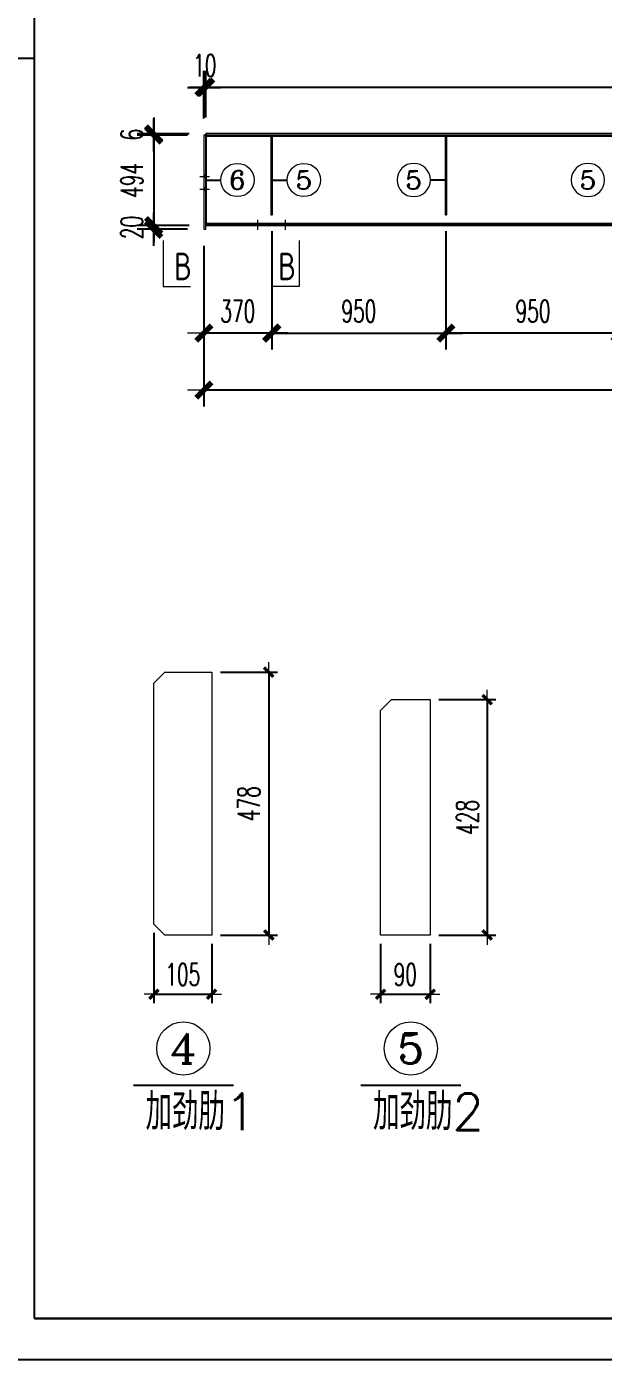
# Model space of a CAD drawing. Header units: inches. Extents: x 129725932 to 129894734, y 55771230 to 55809283.
# Drawn here: x 129876483 to 129879628, y 55796030 to 55803298 of the extents above; entities that cross this region are included whole.
import ezdxf
from ezdxf.enums import TextEntityAlignment as Align

# ---------------------------------------------------------------- set-up
doc = ezdxf.new("R2010")
doc.units = ezdxf.units.IN
doc.header["$MEASUREMENT"] = 0
doc.linetypes.add('CENTER', pattern=[50.8, 31.75, -6.35, 6.35, -6.35])
for name, color, linetype, lineweight in [('Bolt', 252, 'Continuous', 9), ('标注', 8, 'Continuous', 9), ('深蓝线', 5, 'Continuous', 9), ('灰线', 253, 'Continuous', 5), ('白线', 7, 'Continuous', 5), ('轴线层', 1, 'CENTER', 15), ('钢架', 7, 'Continuous', 25)]:
    doc.layers.add(name, color=color, linetype=linetype, lineweight=lineweight)
for name, color, linetype in [('DIM', 3, 'Continuous'), ('TK', 140, 'Continuous'), ('尺寸标注', 8, 'Continuous'), ('钢梁', 3, 'Continuous')]:
    doc.layers.add(name, color=color, linetype=linetype)
doc.styles.add('ARIAL', font='swisscl.ttf', dxfattribs={"width": 0.7})
doc.styles.add('COMPLEX', font='COMPLEX')
doc.styles.add('DIM_FONT', font='romans.shx', dxfattribs={"width": 0.618, "bigfont": '1hztxt.shx'})
doc.styles.add('HZXY', font='romand.shx', dxfattribs={"bigfont": 'hzxy.shx'})
doc.styles.get("Standard").update_dxf_attribs({"font": 'txt', "bigfont": 'gbcbig.shx'})
doc.styles.add('标注', font='tssdeng.shx', dxfattribs={"width": 0.6, "bigfont": 'tssdchn.shx'})
doc.dimstyles.new('WGH(1)', dxfattribs={"dimscale": 1.2, "dimtxt": 100, "dimasz": 0.5, "dimexe": 75, "dimexo": 75, "dimgap": 50, "dimtad": 1, "dimdec": 0, "dimzin": 0, "dimdsep": 46, "dimtxsty": 'DIM_FONT', "dimblk1": '_DIMX', "dimblk2": '_DIMX', "dimsah": 1, "dimcen": 0.09, "dimclrd": 3, "dimclre": 3, "dimclrt": 7, "dimadec": 0, "dimazin": 0, "dimtfac": 1, "dimtdec": 0, "dimtix": 1, "dimtmove": 2, "dimatfit": 3, "dimldrblk": '_DIMX', "dimfxl": 0, "dimtolj": 1, "dimtzin": 0, "dimarcsym": 0})
doc.dimstyles.new('WGH(3)', dxfattribs={"dimscale": 1.2, "dimtxt": 100, "dimasz": 0.3, "dimexe": 40, "dimexo": 40, "dimgap": 40, "dimtad": 1, "dimdec": 0, "dimlfac": 0.333333, "dimzin": 0, "dimdsep": 46, "dimtxsty": 'DIM_FONT', "dimblk1": '_DIMX', "dimblk2": '_DIMX', "dimsah": 1, "dimcen": 0.09, "dimclrd": 3, "dimclre": 3, "dimclrt": 7, "dimadec": 0, "dimazin": 0, "dimtfac": 1, "dimtdec": 0, "dimtix": 1, "dimtmove": 2, "dimatfit": 3, "dimldrblk": '_DIMX', "dimfxl": 0, "dimtolj": 1, "dimtzin": 0, "dimarcsym": 0})

# ---------------------------------------------------------------- blocks, each defined once
blk = doc.blocks.new('TK')
at = {"layer": 'TK', "lineweight": -3}
for p, q in [((6334917, 2858833.1), (6334917, 2870110.2)), ((6334917, 2858833.1), (6334917, 2870110.2)), ((6334917, 2864883.6), (6334425.8, 2864883.6)), ((6350752, 2858833.1), (6334917, 2858833.1)), ((6334917, 2858833.1), (6350752, 2858833.1)), ((6334917, 2858833.1), (6350752, 2858833.1)), ((6350752, 2858833.1), (6334917, 2858833.1)), ((6334425.8, 2858636.6), (6350948.5, 2858636.6)), ((6334425.8, 2858636.6), (6350948.5, 2858636.6))]:
    blk.add_line(p, q, dxfattribs=at)
for tag, height, style, width, p in [('DISCIPLINE', 58.9, 'HZXY', 1, (6349472.7, 2859435.4)), ('PROJECT-NAME', 98.2, 'HZXY', 0.8, (6344531.8, 2859366.2)), ('ITEM-NAME', 98.2, 'HZXY', 0.8, (6346423, 2859369.9)), ('STATUS', 58.9, 'HZXY', 0.8, (6350406.5, 2859350.8)), ('版本号', 58.9, 'HZXY', 1, (6342281.9, 2859251.5)), ('REWORK-DATE', 58.9, 'ARIAL', 1, (6342814.4, 2859259)), ('DRAWING-TITLE', 98.2, 'HZXY', 0.8, (6347969.5, 2859229.5)), ('SCALE', 58.9, 'ARIAL', 1, (6349470.2, 2859271.1)), ('DRAWING-TITLE', 98.2, 'HZXY', 0.8, (6347970.5, 2859098.8)), ('版本号', 58.9, 'HZXY', 1, (6342281.9, 2859078.2)), ('REWORK-DATE', 58.9, 'ARIAL', 1, (6342814.4, 2859087.1)), ('DATE', 58.9, 'ARIAL', 1, (6349468, 2859092.1)), ('DRAWING-TITLE', 98.2, 'HZXY', 0.8, (6347972.1, 2858962.5)), ('PROJECT-NUMBER', 58.9, 'ARIAL', 0.9, (6350395.7, 2859013.3)), ('版本号', 58.9, 'HZXY', 1, (6342281.9, 2858912.2)), ('REWORK-DATE', 58.9, 'ARIAL', 1, (6342814.4, 2858915.2)), ('DRAWING-NUMBER', 58.9, 'ARIAL', 1, (6349470.8, 2858922))]:
    blk.add_attdef(tag, text='', height=height, dxfattribs=dict(at, style=style, width=width)).set_placement(p, align=Align.MIDDLE)
blk = doc.blocks.new('_DIMX')
blk.add_line((-150, 0), (150, 0))
at = {"const_width": 50}
blk.add_lwpolyline([(-70, -70), (70, 70)], dxfattribs=at)
blk = doc.blocks.new('*D747')
at = {"layer": 'Defpoints', "color": 0}
for p in [(129878413.4, 55798343.5), (129878683.4, 55798343.5), (129878683.4, 55798020.5)]:
    blk.add_point(p, dxfattribs=at)
at = {"layer": '标注', "color": 3, "lineweight": -2}
for p, q in [((129878413.4, 55798295.5), (129878413.4, 55797972.5)), ((129878683.4, 55798295.5), (129878683.4, 55797972.5)), ((129878413.8, 55798020.5), (129878683.1, 55798020.5))]:
    blk.add_line(p, q, dxfattribs=at)
at = {"layer": '标注', "color": 3, "lineweight": -2, "xscale": 0.3599999999999997, "yscale": 0.3599999999999997, "zscale": 0.3599999999999997, "rotation": 180}
blk.add_blockref('_DIMX', (129878413.4, 55798020.5), dxfattribs=at)
at = {"layer": '标注', "color": 3, "lineweight": -2, "xscale": 0.3599999999999997, "yscale": 0.3599999999999997, "zscale": 0.3599999999999997}
blk.add_blockref('_DIMX', (129878683.4, 55798020.5), dxfattribs=at)
at = {"layer": '标注', "color": 7, "insert": (129878548.4, 55798128.5), "char_height": 120, "attachment_point": 5, "style": 'DIM_FONT'}
blk.add_mtext('\\A1;90', dxfattribs=at)
blk = doc.blocks.new('*D748')
at = {"layer": 'Defpoints', "color": 0}
for p in [(129878683.4, 55799627.5), (129878683.4, 55798343.5), (129878994.6, 55798343.5)]:
    blk.add_point(p, dxfattribs=at)
at = {"layer": '标注', "color": 3, "lineweight": -2}
for p, q in [((129878731.4, 55799627.5), (129879042.6, 55799627.5)), ((129878994.6, 55799627.1), (129878994.6, 55798343.8)), ((129878731.4, 55798343.5), (129879042.6, 55798343.5))]:
    blk.add_line(p, q, dxfattribs=at)
at = {"layer": '标注', "color": 3, "lineweight": -2, "xscale": 0.3599999999999997, "yscale": 0.3599999999999997, "zscale": 0.3599999999999997}
for p, rotation in [((129878994.6, 55799627.5), 90), ((129878994.6, 55798343.5), 270)]:
    blk.add_blockref('_DIMX', p, dxfattribs=dict(at, rotation=rotation))
at = {"layer": '标注', "color": 7, "insert": (129878886.6, 55798985.5), "char_height": 120, "attachment_point": 5, "rotation": 90, "style": 'DIM_FONT'}
blk.add_mtext('\\A1;428', dxfattribs=at)
blk = doc.blocks.new('轴线标号')
at = {"lineweight": 13}
blk.add_circle((0, 0), 0.5, dxfattribs=at)
at = {"layer": '钢架', "lineweight": 13, "style": 'COMPLEX', "width": 1.041667}
blk.add_attdef('A', text='', height=0.56, dxfattribs=at).set_placement((-0.25, -0.28), (0.25, -0.28), align=Align.FIT)
blk = doc.blocks.new('*D765')
at = {"layer": 'Defpoints', "color": 0}
for p in [(129877177.4, 55798403.5), (129877492.4, 55798343.5), (129877492.4, 55798020.5)]:
    blk.add_point(p, dxfattribs=at)
at = {"layer": '标注', "color": 3, "lineweight": -2}
for p, q in [((129877177.4, 55798355.5), (129877177.4, 55797972.5)), ((129877492.4, 55798295.5), (129877492.4, 55797972.5)), ((129877177.8, 55798020.5), (129877492, 55798020.5))]:
    blk.add_line(p, q, dxfattribs=at)
at = {"layer": '标注', "color": 3, "lineweight": -2, "xscale": 0.3599999999999997, "yscale": 0.3599999999999997, "zscale": 0.3599999999999997, "rotation": 180}
blk.add_blockref('_DIMX', (129877177.4, 55798020.5), dxfattribs=at)
at = {"layer": '标注', "color": 3, "lineweight": -2, "xscale": 0.3599999999999997, "yscale": 0.3599999999999997, "zscale": 0.3599999999999997}
blk.add_blockref('_DIMX', (129877492.4, 55798020.5), dxfattribs=at)
at = {"layer": '标注', "color": 7, "insert": (129877334.9, 55798128.5), "char_height": 120, "attachment_point": 5, "style": 'DIM_FONT'}
blk.add_mtext('\\A1;105', dxfattribs=at)
blk = doc.blocks.new('*D766')
at = {"layer": 'Defpoints', "color": 0}
for p in [(129877492.4, 55799777.5), (129877492.4, 55798343.5), (129877803.6, 55798343.5)]:
    blk.add_point(p, dxfattribs=at)
at = {"layer": '标注', "color": 3, "lineweight": -2}
for p, q in [((129877540.4, 55799777.5), (129877851.6, 55799777.5)), ((129877803.6, 55799777.1), (129877803.6, 55798343.8)), ((129877540.4, 55798343.5), (129877851.6, 55798343.5))]:
    blk.add_line(p, q, dxfattribs=at)
at = {"layer": '标注', "color": 3, "lineweight": -2, "xscale": 0.3599999999999997, "yscale": 0.3599999999999997, "zscale": 0.3599999999999997}
for p, rotation in [((129877803.6, 55799777.5), 90), ((129877803.6, 55798343.5), 270)]:
    blk.add_blockref('_DIMX', p, dxfattribs=dict(at, rotation=rotation))
at = {"layer": '标注', "color": 7, "insert": (129877695.6, 55799060.5), "char_height": 120, "attachment_point": 5, "rotation": 90, "style": 'DIM_FONT'}
blk.add_mtext('\\A1;478', dxfattribs=at)
blk = doc.blocks.new('*D824')
at = {"layer": 'Defpoints', "color": 0}
for p in [(129878769.9, 55802272.6), (129879719.9, 55802272.6), (129878769.9, 55801626.5)]:
    blk.add_point(p, dxfattribs=at)
at = {"layer": '标注', "color": 3, "lineweight": -2}
for p, q in [((129878769.9, 55802182.6), (129878769.9, 55801536.5)), ((129879719.9, 55802182.6), (129879719.9, 55801536.5)), ((129879719.3, 55801626.5), (129878770.5, 55801626.5))]:
    blk.add_line(p, q, dxfattribs=at)
at = {"layer": '标注', "color": 3, "lineweight": -2, "xscale": 0.5999999999999995, "yscale": 0.5999999999999995, "zscale": 0.5999999999999995, "rotation": 180}
blk.add_blockref('_DIMX', (129878769.9, 55801626.5), dxfattribs=at)
at = {"layer": '标注', "color": 3, "lineweight": -2, "xscale": 0.5999999999999995, "yscale": 0.5999999999999995, "zscale": 0.5999999999999995}
blk.add_blockref('_DIMX', (129879719.9, 55801626.5), dxfattribs=at)
at = {"layer": '标注', "color": 7, "insert": (129879244.9, 55801746.5), "char_height": 120, "attachment_point": 5, "style": 'DIM_FONT'}
blk.add_mtext('\\A1;950', dxfattribs=at)
blk = doc.blocks.new('*D825')
at = {"layer": 'Defpoints', "color": 0}
for p in [(129877819.9, 55802272.6), (129877449.9, 55802192.6), (129877449.9, 55801626.5)]:
    blk.add_point(p, dxfattribs=at)
at = {"layer": '标注', "color": 3, "lineweight": -2}
for p, q in [((129877819.9, 55802182.6), (129877819.9, 55801536.5)), ((129877449.9, 55802102.6), (129877449.9, 55801536.5)), ((129877819.3, 55801626.5), (129877450.5, 55801626.5))]:
    blk.add_line(p, q, dxfattribs=at)
at = {"layer": '标注', "color": 3, "lineweight": -2, "xscale": 0.5999999999999995, "yscale": 0.5999999999999995, "zscale": 0.5999999999999995, "rotation": 180}
blk.add_blockref('_DIMX', (129877449.9, 55801626.5), dxfattribs=at)
at = {"layer": '标注', "color": 3, "lineweight": -2, "xscale": 0.5999999999999995, "yscale": 0.5999999999999995, "zscale": 0.5999999999999995}
blk.add_blockref('_DIMX', (129877819.9, 55801626.5), dxfattribs=at)
at = {"layer": '标注', "color": 7, "insert": (129877634.9, 55801746.5), "char_height": 120, "attachment_point": 5, "style": 'DIM_FONT'}
blk.add_mtext('\\A1;370', dxfattribs=at)
blk = doc.blocks.new('*D826')
at = {"layer": 'Defpoints', "color": 0}
for p in [(129877449.9, 55802192.6), (129885044.9, 55802212.6), (129877449.9, 55801315.6)]:
    blk.add_point(p, dxfattribs=at)
at = {"layer": '标注', "color": 3, "lineweight": -2}
for p, q in [((129877449.9, 55802102.6), (129877449.9, 55801225.6)), ((129885044.9, 55802122.6), (129885044.9, 55801225.6)), ((129885044.3, 55801315.6), (129877450.5, 55801315.6))]:
    blk.add_line(p, q, dxfattribs=at)
at = {"layer": '标注', "color": 3, "lineweight": -2, "xscale": 0.5999999999999995, "yscale": 0.5999999999999995, "zscale": 0.5999999999999995, "rotation": 180}
blk.add_blockref('_DIMX', (129877449.9, 55801315.6), dxfattribs=at)
at = {"layer": '标注', "color": 3, "lineweight": -2, "xscale": 0.5999999999999995, "yscale": 0.5999999999999995, "zscale": 0.5999999999999995}
blk.add_blockref('_DIMX', (129885044.9, 55801315.6), dxfattribs=at)
at = {"layer": '标注', "color": 7, "insert": (129881247.4, 55801435.6), "char_height": 120, "attachment_point": 5, "style": 'DIM_FONT'}
blk.add_mtext('\\A1;7595', dxfattribs=at)
blk = doc.blocks.new('*D827')
at = {"layer": 'Defpoints', "color": 0}
for p in [(129877459.9, 55802966.7), (129877459.9, 55802712.6), (129885044.9, 55802712.6)]:
    blk.add_point(p, dxfattribs=at)
at = {"layer": 'DIM', "color": 3, "lineweight": -2}
for p, q in [((129877459.9, 55802802.6), (129877459.9, 55803056.7)), ((129885044.9, 55802802.6), (129885044.9, 55803056.7)), ((129885044.3, 55802966.7), (129877460.5, 55802966.7))]:
    blk.add_line(p, q, dxfattribs=at)
at = {"layer": 'DIM', "color": 3, "lineweight": -2, "xscale": 0.5999999999999995, "yscale": 0.5999999999999995, "zscale": 0.5999999999999995, "rotation": 180}
blk.add_blockref('_DIMX', (129877459.9, 55802966.7), dxfattribs=at)
at = {"layer": 'DIM', "color": 3, "lineweight": -2, "xscale": 0.5999999999999995, "yscale": 0.5999999999999995, "zscale": 0.5999999999999995}
blk.add_blockref('_DIMX', (129885044.9, 55802966.7), dxfattribs=at)
at = {"layer": 'DIM', "color": 7, "insert": (129881252.4, 55803086.7), "char_height": 120, "attachment_point": 5, "style": 'DIM_FONT'}
blk.add_mtext('\\A1;7585', dxfattribs=at)
blk = doc.blocks.new('*D828')
at = {"layer": 'Defpoints', "color": 0}
for p in [(129877449.9, 55802966.7), (129877449.9, 55802706.6), (129877459.9, 55802712.6)]:
    blk.add_point(p, dxfattribs=at)
at = {"layer": 'DIM', "color": 3, "lineweight": -2}
for p, q in [((129877449.9, 55802796.6), (129877449.9, 55803056.7)), ((129877459.9, 55802802.6), (129877459.9, 55803056.7)), ((129877449.3, 55802966.7), (129877448.7, 55802966.7)), ((129877459.9, 55802966.7), (129877449.9, 55802966.7)), ((129877460.5, 55802966.7), (129877461.1, 55802966.7))]:
    blk.add_line(p, q, dxfattribs=at)
at = {"layer": 'DIM', "color": 3, "lineweight": -2, "xscale": 0.5999999999999995, "yscale": 0.5999999999999995, "zscale": 0.5999999999999995}
blk.add_blockref('_DIMX', (129877449.9, 55802966.7), dxfattribs=at)
at = {"layer": 'DIM', "color": 3, "lineweight": -2, "xscale": 0.5999999999999995, "yscale": 0.5999999999999995, "zscale": 0.5999999999999995, "rotation": 180}
blk.add_blockref('_DIMX', (129877459.9, 55802966.7), dxfattribs=at)
at = {"layer": 'DIM', "color": 7, "insert": (129877454.9, 55803086.7), "char_height": 120, "attachment_point": 5, "style": 'DIM_FONT'}
blk.add_mtext('\\A1;10', dxfattribs=at)
blk = doc.blocks.new('*D829')
at = {"layer": 'Defpoints', "color": 0}
for p in [(129877176.4, 55802706.6), (129877449.9, 55802706.6), (129877459.9, 55802712.6)]:
    blk.add_point(p, dxfattribs=at)
at = {"layer": 'DIM', "color": 3, "lineweight": -2}
for p, q in [((129877369.9, 55802712.6), (129877086.4, 55802712.6)), ((129877359.9, 55802706.6), (129877086.4, 55802706.6)), ((129877176.4, 55802713.2), (129877176.4, 55802713.8)), ((129877176.4, 55802712.6), (129877176.4, 55802706.6)), ((129877176.4, 55802706), (129877176.4, 55802705.4))]:
    blk.add_line(p, q, dxfattribs=at)
at = {"layer": 'DIM', "color": 3, "lineweight": -2, "xscale": 0.5999999999999995, "yscale": 0.5999999999999995, "zscale": 0.5999999999999995}
for p, rotation in [((129877176.4, 55802712.6), 270), ((129877176.4, 55802706.6), 90)]:
    blk.add_blockref('_DIMX', p, dxfattribs=dict(at, rotation=rotation))
at = {"layer": 'DIM', "color": 7, "insert": (129877056.4, 55802709.6), "char_height": 120, "attachment_point": 5, "rotation": 90, "style": 'DIM_FONT'}
blk.add_mtext('\\A1;6', dxfattribs=at)
blk = doc.blocks.new('*D830')
at = {"layer": 'Defpoints', "color": 0}
for p in [(129877449.9, 55802706.6), (129877176.4, 55802212.6), (129877459.9, 55802212.6)]:
    blk.add_point(p, dxfattribs=at)
at = {"layer": 'DIM', "color": 3, "lineweight": -2}
for p, q in [((129877359.9, 55802706.6), (129877086.4, 55802706.6)), ((129877176.4, 55802706), (129877176.4, 55802213.2)), ((129877369.9, 55802212.6), (129877086.4, 55802212.6))]:
    blk.add_line(p, q, dxfattribs=at)
at = {"layer": 'DIM', "color": 3, "lineweight": -2, "xscale": 0.5999999999999995, "yscale": 0.5999999999999995, "zscale": 0.5999999999999995}
for p, rotation in [((129877176.4, 55802706.6), 90), ((129877176.4, 55802212.6), 270)]:
    blk.add_blockref('_DIMX', p, dxfattribs=dict(at, rotation=rotation))
at = {"layer": 'DIM', "color": 7, "insert": (129877056.4, 55802459.6), "char_height": 120, "attachment_point": 5, "rotation": 90, "style": 'DIM_FONT'}
blk.add_mtext('\\A1;494', dxfattribs=at)
blk = doc.blocks.new('*D831')
at = {"layer": 'Defpoints', "color": 0}
for p in [(129877176.4, 55802192.6), (129877449.9, 55802192.6), (129877459.9, 55802212.6)]:
    blk.add_point(p, dxfattribs=at)
at = {"layer": 'DIM', "color": 3, "lineweight": -2}
for p, q in [((129877369.9, 55802212.6), (129877086.4, 55802212.6)), ((129877359.9, 55802192.6), (129877086.4, 55802192.6)), ((129877176.4, 55802213.2), (129877176.4, 55802213.8)), ((129877176.4, 55802212.6), (129877176.4, 55802192.6)), ((129877176.4, 55802192), (129877176.4, 55802191.4))]:
    blk.add_line(p, q, dxfattribs=at)
at = {"layer": 'DIM', "color": 3, "lineweight": -2, "xscale": 0.5999999999999995, "yscale": 0.5999999999999995, "zscale": 0.5999999999999995}
for p, rotation in [((129877176.4, 55802212.6), 270), ((129877176.4, 55802192.6), 90)]:
    blk.add_blockref('_DIMX', p, dxfattribs=dict(at, rotation=rotation))
at = {"layer": 'DIM', "color": 7, "insert": (129877056.4, 55802202.6), "char_height": 120, "attachment_point": 5, "rotation": 90, "style": 'DIM_FONT'}
blk.add_mtext('\\A1;20', dxfattribs=at)
blk = doc.blocks.new('*D832')
at = {"layer": 'Defpoints', "color": 0}
for p in [(129877819.9, 55802272.6), (129878769.9, 55802272.6), (129878769.9, 55801626.5)]:
    blk.add_point(p, dxfattribs=at)
at = {"layer": '尺寸标注', "color": 3, "lineweight": -2}
for p, q in [((129877819.9, 55802182.6), (129877819.9, 55801536.5)), ((129878769.9, 55802182.6), (129878769.9, 55801536.5)), ((129877820.5, 55801626.5), (129878769.3, 55801626.5))]:
    blk.add_line(p, q, dxfattribs=at)
at = {"layer": '尺寸标注', "color": 3, "lineweight": -2, "xscale": 0.5999999999999995, "yscale": 0.5999999999999995, "zscale": 0.5999999999999995, "rotation": 180}
blk.add_blockref('_DIMX', (129877819.9, 55801626.5), dxfattribs=at)
at = {"layer": '尺寸标注', "color": 3, "lineweight": -2, "xscale": 0.5999999999999995, "yscale": 0.5999999999999995, "zscale": 0.5999999999999995}
blk.add_blockref('_DIMX', (129878769.9, 55801626.5), dxfattribs=at)
at = {"layer": '尺寸标注', "color": 7, "insert": (129878294.9, 55801746.5), "char_height": 120, "attachment_point": 5, "style": 'DIM_FONT'}
blk.add_mtext('\\A1;950', dxfattribs=at)

msp = doc.modelspace()

# ---------------------------------------------------------------- linework, layer by layer
for p, q in [((129877459.9, 55802461.6), (129877541.7, 55802461.6)), ((129877822.9, 55802461.6), (129877904.7, 55802461.6)), ((129878766.9, 55802461.6), (129878685.1, 55802461.6)), ((129877065.2, 55797525.1), (129877610.6, 55797525.1)), ((129878305.7, 55797525.1), (129878851.2, 55797525.1))]:
    msp.add_line(p, q)
at = {"layer": 'Bolt'}
for p, q in [((129877427.9, 55802481.6), (129877479.9, 55802481.6)), ((129877427.9, 55802411.6), (129877479.9, 55802411.6)), ((129877744.9, 55802190.6), (129877744.9, 55802244.6)), ((129877894.9, 55802190.6), (129877894.9, 55802244.6))]:
    msp.add_line(p, q, dxfattribs=at)
at = {"layer": 'Bolt', "const_width": 22}
for points in [[(129877459.9, 55802481.6), (129877449.9, 55802481.6)], [(129877459.9, 55802411.6), (129877449.9, 55802411.6)], [(129877744.9, 55802222.6), (129877744.9, 55802212.6)], [(129877894.9, 55802222.6), (129877894.9, 55802212.6)]]:
    msp.add_lwpolyline(points, dxfattribs=at)
at = {"layer": '深蓝线'}
for p, q in [((129877227.4, 55802131.4), (129877227.4, 55801881.6)), ((129877969.2, 55802131.4), (129877969.2, 55801881.6)), ((129877227.4, 55801881.6), (129877376.7, 55801881.6)), ((129877969.2, 55801881.6), (129877819.9, 55801881.6))]:
    msp.add_line(p, q, dxfattribs=at)
at = {"layer": '灰线'}
for p, q in [((129877177.4, 55799717.5), (129877237.4, 55799777.5)), ((129877237.4, 55799777.5), (129877492.4, 55799777.5)), ((129877492.4, 55799777.5), (129877492.4, 55798343.5)), ((129877177.4, 55798403.5), (129877177.4, 55799717.5)), ((129878413.4, 55799567.5), (129878473.4, 55799627.5)), ((129878473.4, 55799627.5), (129878683.4, 55799627.5)), ((129878683.4, 55799627.5), (129878683.4, 55798343.5)), ((129878413.4, 55798343.5), (129878413.4, 55799567.5)), ((129877237.4, 55798343.5), (129877177.4, 55798403.5)), ((129877492.4, 55798343.5), (129877237.4, 55798343.5)), ((129878683.4, 55798343.5), (129878413.4, 55798343.5))]:
    msp.add_line(p, q, dxfattribs=at)
msp.add_lwpolyline([(129877459.9, 55802706.6), (129877449.9, 55802706.6), (129877449.9, 55802192.6), (129877459.9, 55802192.6)], close=True, dxfattribs=at)
at = {"layer": '钢梁'}
for p, q in [((129885044.9, 55802712.6), (129877459.9, 55802712.6)), ((129877459.9, 55802712.6), (129877459.9, 55802212.6)), ((129885044.9, 55802700.6), (129877459.9, 55802700.6)), ((129885044.9, 55802222.6), (129877459.9, 55802222.6)), ((129885044.9, 55802212.6), (129877459.9, 55802212.6))]:
    msp.add_line(p, q, dxfattribs=at)
for points in [[(129877822.9, 55802700.6), (129877816.9, 55802700.6), (129877816.9, 55802272.6), (129877822.9, 55802272.6)], [(129878772.9, 55802700.6), (129878766.9, 55802700.6), (129878766.9, 55802272.6), (129878772.9, 55802272.6)]]:
    msp.add_lwpolyline(points, close=True, dxfattribs=at)

# ---------------------------------------------------------------- block references
at = {"xscale": 1.135694626611662, "yscale": 1.135694621207368, "zscale": 1.135694628993601}
msp.add_blockref('TK', (122681995.7, 52549491.3), dxfattribs=at)
ref = msp.add_blockref('轴线标号', (129877632.6, 55802461.6), dxfattribs=dict(xscale=181.6396958827972, yscale=181.6396958827972, zscale=181.6396958822698, rotation=359.9999997273787))
ref.add_attrib('A', '6', dxfattribs={"layer": '钢架', "lineweight": 13, "height": 101.7, "rotation": 360, "style": 'COMPLEX', "width": 1.339286}).set_placement((129877587.2, 55802410.8), (129877678, 55802410.8), align=Align.FIT)
ref = msp.add_blockref('轴线标号', (129877995.6, 55802461.6), dxfattribs=dict(xscale=181.6396958827972, yscale=181.6396958827972, zscale=181.6396958822698, rotation=359.9999997273787))
ref.add_attrib('A', '5', dxfattribs={"layer": '钢架', "lineweight": 13, "height": 101.7, "rotation": 360, "style": 'COMPLEX', "width": 1.339286}).set_placement((129877950.2, 55802410.8), (129878041, 55802410.8), align=Align.FIT)
ref = msp.add_blockref('轴线标号', (129878594.3, 55802461.6), dxfattribs=dict(xscale=-181.6396958827972, yscale=181.6396958827972, zscale=181.6396958822698, rotation=2.726214454185083e-07))
ref.add_attrib('A', '5', dxfattribs={"layer": '钢架', "lineweight": 13, "height": 101.7, "rotation": 0, "style": 'COMPLEX', "width": 1.339286}).set_placement((129878548.9, 55802410.8), (129878639.7, 55802410.8), align=Align.FIT)
ref = msp.add_blockref('轴线标号', (129879544.3, 55802461.6), dxfattribs=dict(xscale=-181.6396958827972, yscale=181.6396958827972, zscale=181.6396958822698, rotation=2.726214454185083e-07))
ref.add_attrib('A', '5', dxfattribs={"layer": '钢架', "lineweight": 13, "height": 101.7, "rotation": 0, "style": 'COMPLEX', "width": 1.339286}).set_placement((129879498.9, 55802410.8), (129879589.7, 55802410.8), align=Align.FIT)
ref = msp.add_blockref('轴线标号', (129877337.9, 55797724.8), dxfattribs=dict(xscale=290.6235134154558, yscale=290.6235134080052, zscale=290.6235134116318))
ref.add_attrib('A', '4', dxfattribs={"layer": '钢架', "lineweight": 13, "height": 162.7, "style": 'COMPLEX', "width": 1.171875}).set_placement((129877265.2, 55797643.4), (129877410.6, 55797643.4), align=Align.FIT)
ref = msp.add_blockref('轴线标号', (129878578.4, 55797724.8), dxfattribs=dict(xscale=290.6235134154558, yscale=290.6235134080052, zscale=290.6235134116318))
ref.add_attrib('A', '5', dxfattribs={"layer": '钢架', "lineweight": 13, "height": 162.7, "style": 'COMPLEX', "width": 1.339286}).set_placement((129878505.8, 55797643.4), (129878651.1, 55797643.4), align=Align.FIT)

# ---------------------------------------------------------------- texts
at = {"layer": '白线', "style": '标注', "width": 0.8}
for p in [(129877287.3, 55801915.2), (129877855, 55801915.2)]:
    msp.add_text('B', height=150, dxfattribs=at).set_placement(p)
at = {"layer": '轴线层', "color": 4, "linetype": 'ByBlock', "char_height": 200, "width": 731.85, "attachment_point": 1}
for s, insert in [('加劲肋1', (129877132, 55797480.1)), ('加劲肋2', (129878372.5, 55797480.1))]:
    msp.add_mtext(s, dxfattribs=dict(at, insert=insert))

# ---------------------------------------------------------------- dimensions: what is measured, and where the dimension line sits
at = {"layer": 'DIM'}
for base, p1, p2, angle, picture, middle in [((129877449.9, 55802966.7), (129877459.9, 55802712.6), (129877449.9, 55802706.6), 180, '*D828', (129877454.9, 55803086.7)), ((129877459.9, 55802966.7), (129885044.9, 55802712.6), (129877459.9, 55802712.6), 180, '*D827', (129881252.4, 55803086.7)), ((129877176.4, 55802706.6), (129877459.9, 55802712.6), (129877449.9, 55802706.6), 90, '*D829', (129877056.4, 55802709.6)), ((129877176.4, 55802212.6), (129877449.9, 55802706.6), (129877459.9, 55802212.6), 90, '*D830', (129877056.4, 55802459.6)), ((129877176.4, 55802192.6), (129877459.9, 55802212.6), (129877449.9, 55802192.6), 90, '*D831', (129877056.4, 55802202.6))]:
    dim = msp.add_linear_dim(base=base, p1=p1, p2=p2, angle=angle, dimstyle='WGH(1)', override={"dimfxl": 250}, dxfattribs=at)
    dim.commit()
    dim.dimension.update_dxf_attribs({"geometry": picture, "text_midpoint": middle})
at = {"layer": '尺寸标注'}
dim = msp.add_linear_dim(base=(129878769.9, 55801626.5), p1=(129877819.9, 55802272.6), p2=(129878769.9, 55802272.6), angle=180, dimstyle='WGH(1)', override={"dimfxl": 250}, dxfattribs=at)
dim.commit()
dim.dimension.update_dxf_attribs({"geometry": '*D832', "text_midpoint": (129878294.9, 55801746.5)})
at = {"layer": '标注'}
for base, p1, p2, picture, middle in [((129877449.9, 55801626.5), (129877819.9, 55802272.6), (129877449.9, 55802192.6), '*D825', (129877634.9, 55801746.5)), ((129878769.9, 55801626.5), (129879719.9, 55802272.6), (129878769.9, 55802272.6), '*D824', (129879244.9, 55801746.5)), ((129877449.9, 55801315.6), (129885044.9, 55802212.6), (129877449.9, 55802192.6), '*D826', (129881247.4, 55801435.6))]:
    dim = msp.add_linear_dim(base=base, p1=p1, p2=p2, angle=180, dimstyle='WGH(1)', override={"dimfxl": 250}, dxfattribs=at)
    dim.commit()
    dim.dimension.update_dxf_attribs({"geometry": picture, "text_midpoint": middle})
for base, p1, p2, picture, middle in [((129877803.6, 55798343.5), (129877492.4, 55799777.5), (129877492.4, 55798343.5), '*D766', (129877695.6, 55799060.5)), ((129878994.6, 55798343.5), (129878683.4, 55799627.5), (129878683.4, 55798343.5), '*D748', (129878886.6, 55798985.5))]:
    dim = msp.add_linear_dim(base=base, p1=p1, p2=p2, angle=90, dimstyle='WGH(3)', dxfattribs=at)
    dim.commit()
    dim.dimension.update_dxf_attribs({"geometry": picture, "text_midpoint": middle})
for base, p1, p2, picture, middle in [((129877492.4, 55798020.5), (129877177.4, 55798403.5), (129877492.4, 55798343.5), '*D765', (129877334.9, 55798128.5)), ((129878683.4, 55798020.5), (129878413.4, 55798343.5), (129878683.4, 55798343.5), '*D747', (129878548.4, 55798128.5))]:
    dim = msp.add_linear_dim(base=base, p1=p1, p2=p2, dimstyle='WGH(3)', dxfattribs=at)
    dim.commit()
    dim.dimension.update_dxf_attribs({"geometry": picture, "text_midpoint": middle})

doc.saveas('drawing.dxf')
